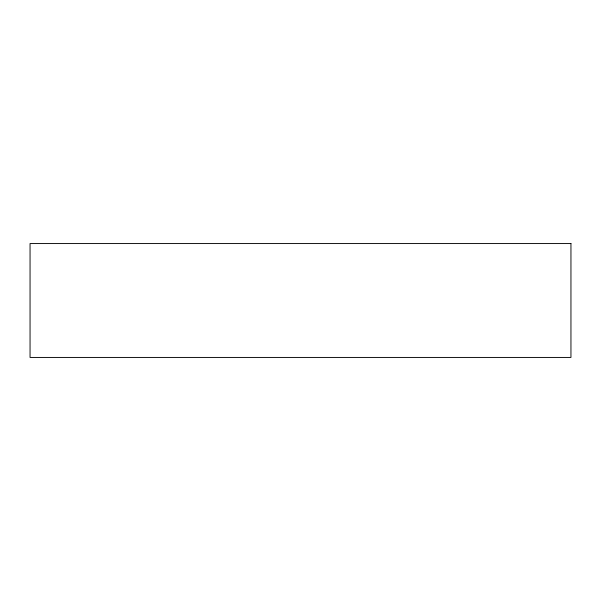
<?xml version="1.0" encoding="UTF-8"?>
<svg xmlns="http://www.w3.org/2000/svg" width="601" height="601" viewBox="0 0 601 601"><rect width="100%" height="100%" fill="white"/><g stroke="black" fill="none" stroke-linecap="round" stroke-linejoin="round"><path stroke-width="0.9" d="M570.95 243.563L30.05 243.563L30.05 357.437L570.95 357.437L570.95 243.563"/></g></svg>
